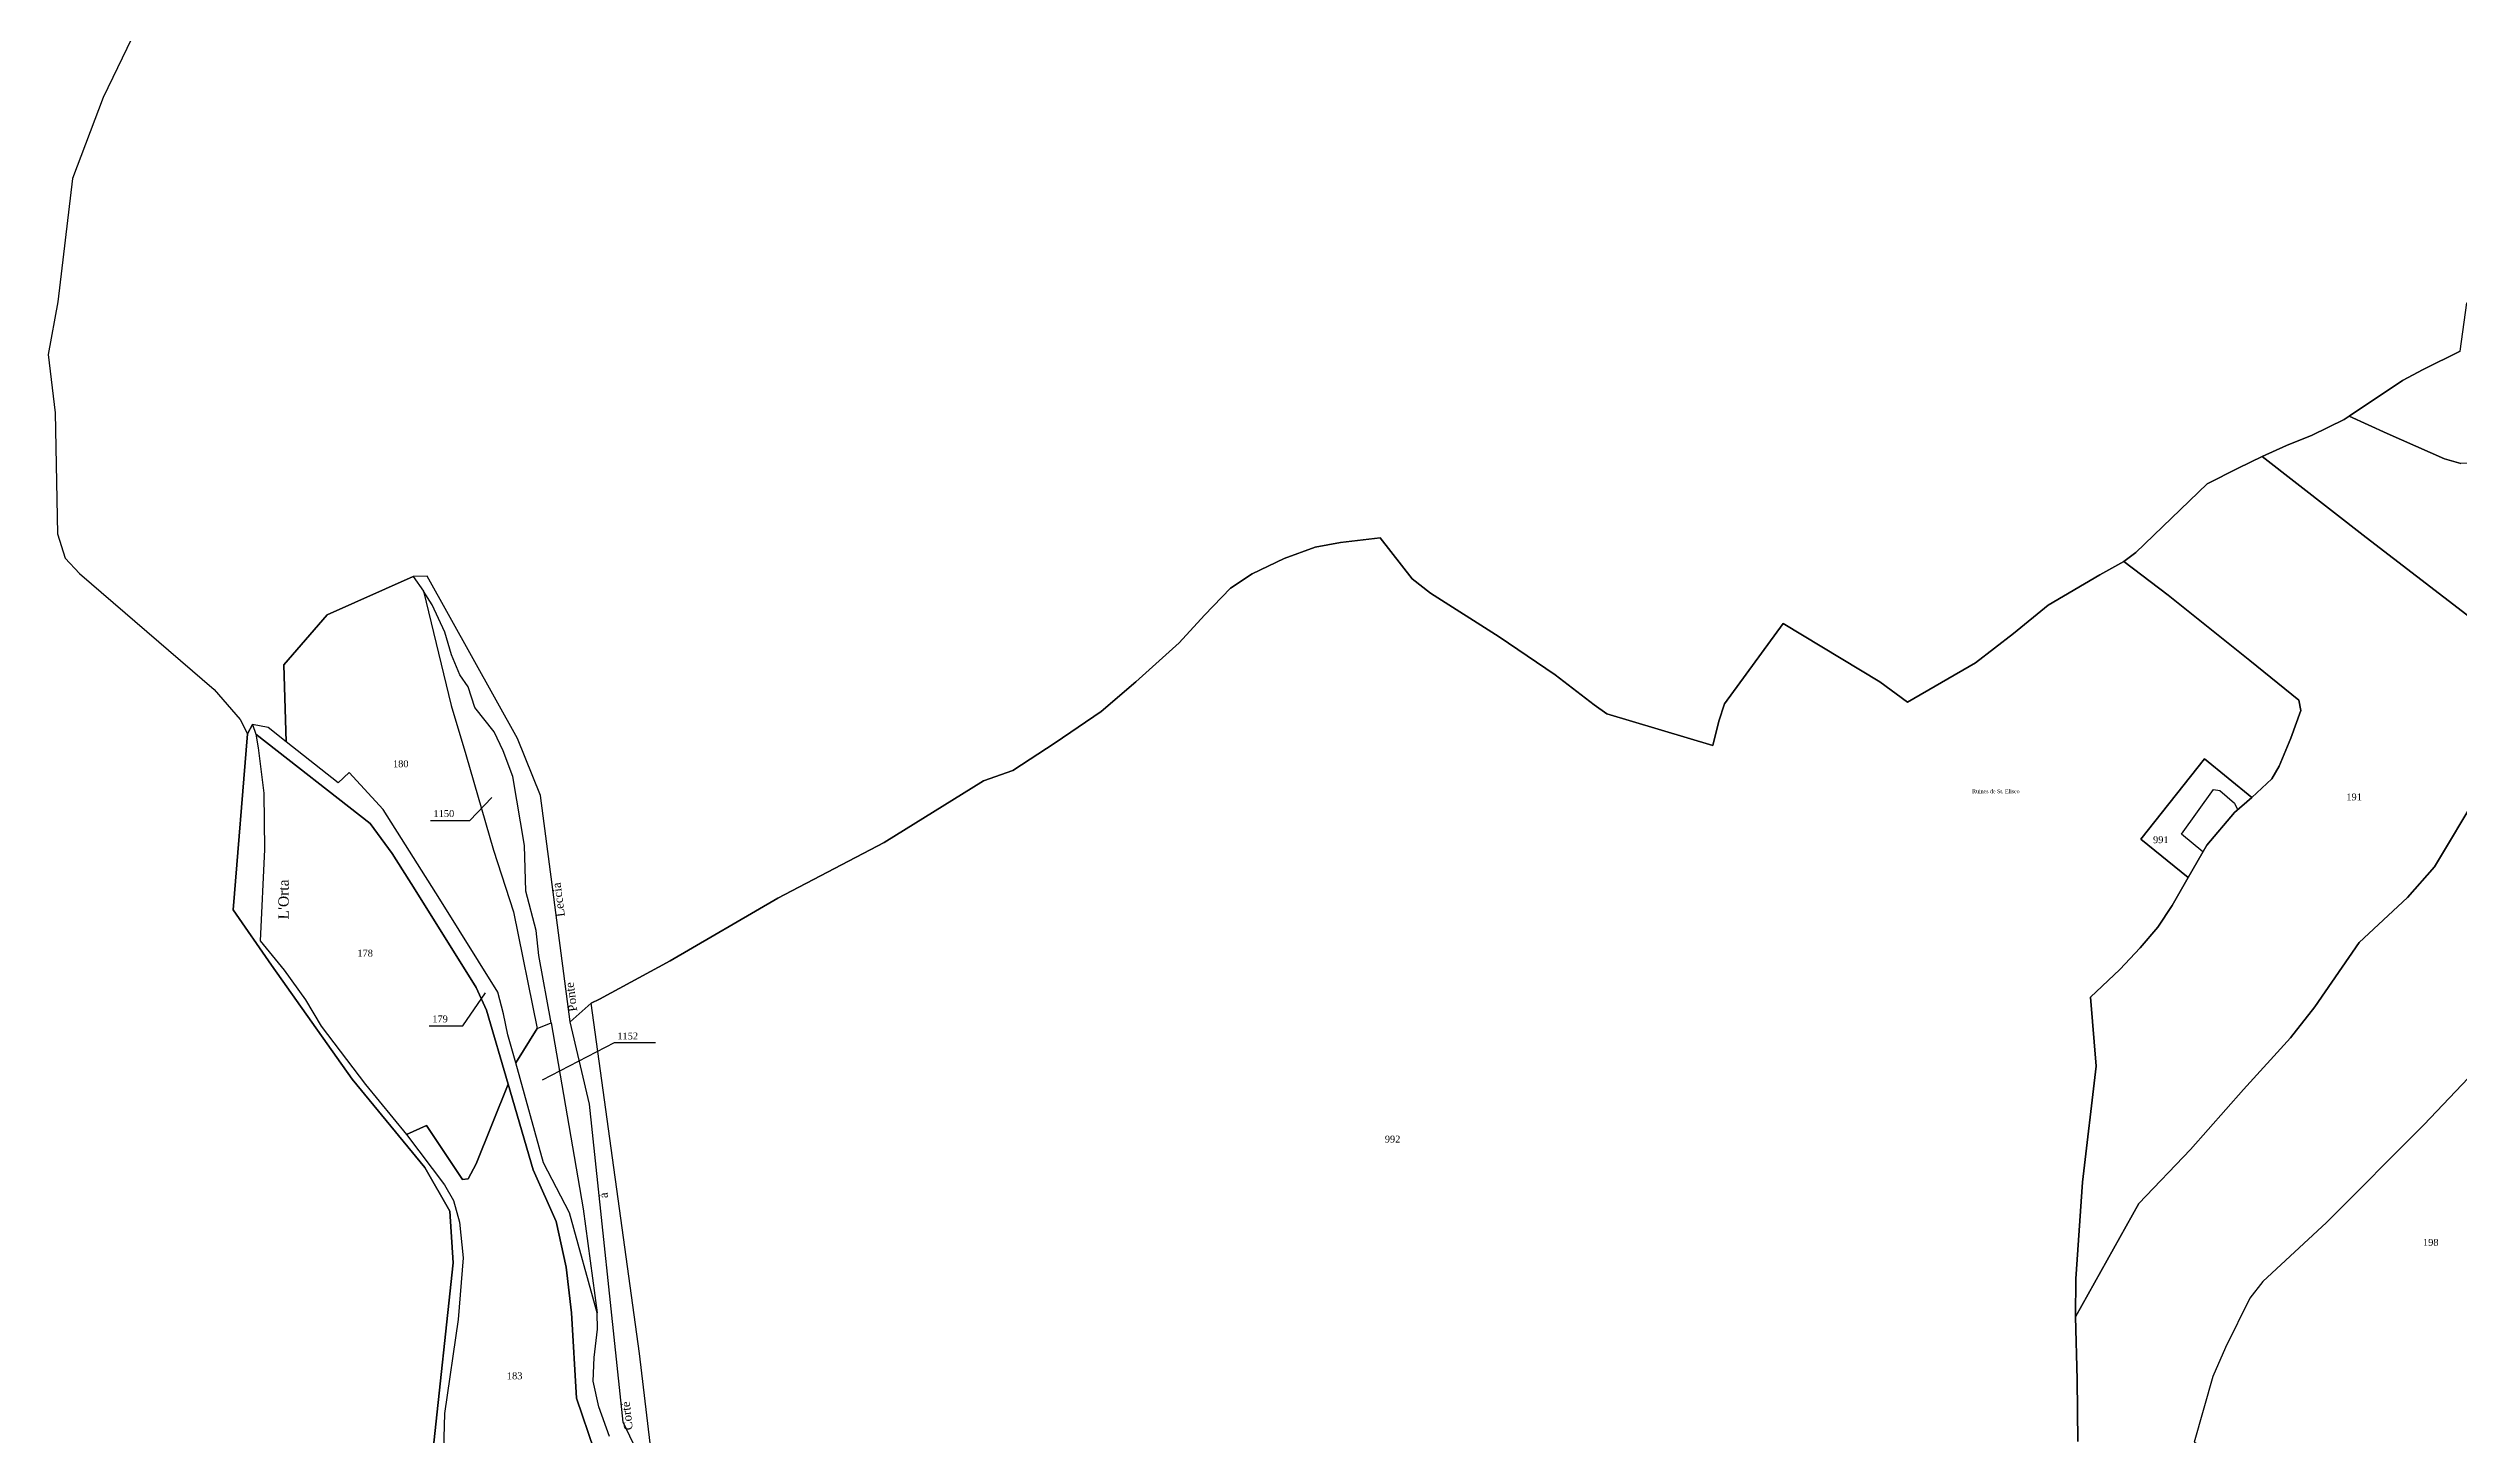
# Model space of a CAD drawing. Extents: x 1206804 to 1210977, y 6152742 to 6157901.
# Drawn here: x 1207280 to 1207982, y 6155364 to 6155768 of the extents above; entities that cross this region are included whole.
import ezdxf

# ---------------------------------------------------------------- set-up
doc = ezdxf.new("R2010")
doc.units = 0
doc.linetypes.add('CONTINU', pattern=[0])
for name, color, linetype in [('1LIEUDIT', 7, 'CONTINU'), ('1PARCELLE', 7, 'CONTINU'), ('1SECTION', 7, 'CONTINU'), ('1SUBDSECT', 7, 'CONTINU'), ('1TRONFLUV', 7, 'CONTINU'), ('1ZONCOMM', 7, 'CONTINU'), ('3ENSIMMO', 7, 'CONTINU'), ('3FISCLINE', 7, 'CONTINUOUS'), ('3FLECHEPAR', 7, 'CONTINU'), ('3PARCELLETEX', 7, 'CONTINU'), ('3TRONFLUVTEX', 7, 'CONTINU'), ('3ZONCOMMTEX', 7, 'CONTINU')]:
    doc.layers.add(name, color=color, linetype=linetype)
doc.styles.get("Standard").update_dxf_attribs({"font": 'Times New Roman'})

msp = doc.modelspace()

# ---------------------------------------------------------------- linework, layer by layer
at = {"layer": '1LIEUDIT'}
for points in [[(1207982.31, 6155679.8), (1207971.58, 6155674.44), (1207965.56, 6155671.19), (1207950.01, 6155660.86), (1207948.53, 6155659.84), (1207939.22, 6155655.32), (1207931.75, 6155652.25), (1207924.7, 6155649.11), (1207917.69, 6155645.67), (1207908.63, 6155641.11), (1207887.88, 6155621.11), (1207884.41, 6155618.51), (1207897.28, 6155608.68), (1207921.11, 6155589.67), (1207935.38, 6155578.11), (1207935.93, 6155575.13), (1207933.05, 6155567.05), (1207929.64, 6155558.92), (1207927.49, 6155555.21), (1207921.69, 6155549.8), (1207916.58, 6155545.44), (1207908.54, 6155535.89), (1207903.11, 6155526.45), (1207898.46, 6155518.33), (1207894.33, 6155511.99), (1207889.16, 6155505.99), (1207883.26, 6155499.72), (1207874.67, 6155491.61), (1207876.32, 6155471.55), (1207872.38, 6155437.72), (1207870.38, 6155409.56), (1207870.32, 6155398.54), (1207870.79, 6155380.29), (1207871, 6155362.24)], [(1207871, 6155362.24), (1207870.79, 6155380.29), (1207870.32, 6155398.54), (1207870.38, 6155409.56), (1207872.38, 6155437.72), (1207876.32, 6155471.55), (1207874.67, 6155491.61), (1207883.26, 6155499.72), (1207889.16, 6155505.99), (1207894.33, 6155511.99), (1207898.46, 6155518.33), (1207903.11, 6155526.45), (1207908.54, 6155535.89), (1207916.58, 6155545.44), (1207921.69, 6155549.8), (1207927.49, 6155555.21), (1207929.64, 6155558.92), (1207933.05, 6155567.05), (1207935.93, 6155575.13), (1207935.38, 6155578.11), (1207921.11, 6155589.67), (1207897.28, 6155608.68), (1207884.41, 6155618.51), (1207877.44, 6155614.61), (1207862.36, 6155605.8), (1207852.25, 6155597.49), (1207841.16, 6155589), (1207821.4, 6155577.51), (1207813.31, 6155583.43), (1207785.16, 6155600.46), (1207768.15, 6155577.03), (1207766.44, 6155572.02), (1207764.73, 6155564.88), (1207733.84, 6155574.16), (1207730.11, 6155576.81), (1207718.76, 6155585.52), (1207702.46, 6155596.6), (1207682.47, 6155609.33), (1207677.2, 6155613.46), (1207667.83, 6155625.43), (1207656.33, 6155624), (1207648.95, 6155622.72), (1207639.91, 6155619.42), (1207630.6, 6155614.89), (1207624.29, 6155610.71), (1207616.71, 6155602.87), (1207609.29, 6155594.83), (1207596.7, 6155583.43), (1207586.64, 6155574.81), (1207573.23, 6155565.68), (1207560.92, 6155557.64), (1207552.36, 6155554.67), (1207523.36, 6155536.67), (1207492.43, 6155520.46), (1207461.07, 6155502.2), (1207440.48, 6155491.08), (1207438.13, 6155489.85), (1207431.95, 6155484.41), (1207423.31, 6155550.37), (1207416.64, 6155566.94), (1207390.36, 6155614.28), (1207386.28, 6155614.16), (1207361.22, 6155602.99), (1207348.6, 6155588.4), (1207349.31, 6155565.96), (1207343.99, 6155570.14), (1207339.43, 6155571), (1207337.96, 6155568.31), (1207333.83, 6155517.1), (1207345.04, 6155500.97), (1207368.49, 6155467.7), (1207389.63, 6155442), (1207396.95, 6155429.27), (1207397.87, 6155414.22), (1207391.97, 6155359.16)]]:
    msp.add_lwpolyline(points, dxfattribs=at)
at = {"layer": '1PARCELLE'}
for points in [[(1207950.01, 6155660.86), (1207965.56, 6155671.19), (1207971.58, 6155674.44), (1207982.31, 6155679.8), (1207984.24, 6155693.88), (1207990.02, 6155695.06), (1207998.54, 6155696.96), (1208007.12, 6155700.31), (1208032.26, 6155694.97), (1208039.88, 6155692.06), (1208061.94, 6155680.76), (1208061.66, 6155671.59), (1208064.72, 6155665.97), (1208081.04, 6155654.46), (1208090.6, 6155647.06), (1208043.6, 6155627.5), (1208000.08, 6155647.11), (1207982.51, 6155647.07), (1207977.76, 6155648.42), (1207961.04, 6155655.81), (1207950.01, 6155660.86)], [(1207361.22, 6155602.99), (1207386.28, 6155614.16), (1207389.3, 6155609.87), (1207397.29, 6155576.61), (1207401.55, 6155562.28), (1207409.65, 6155534.43), (1207415.46, 6155516.48), (1207422.35, 6155482.52), (1207416.16, 6155472.53), (1207413.86, 6155480.7), (1207412.55, 6155486.73), (1207410.89, 6155493.06), (1207394.05, 6155520.2), (1207377.52, 6155546.27), (1207367.66, 6155557.02), (1207364.37, 6155554.08), (1207349.31, 6155565.96), (1207348.6, 6155588.4), (1207361.22, 6155602.99)], [(1207389.3, 6155609.87), (1207397.29, 6155576.61), (1207401.55, 6155562.28), (1207409.65, 6155534.43), (1207415.46, 6155516.48), (1207422.35, 6155482.52), (1207426.43, 6155484.14), (1207422.87, 6155503.74), (1207422.1, 6155511.01), (1207419.06, 6155522.45), (1207418.7, 6155535.84), (1207415.29, 6155555.89), (1207412.47, 6155563.35), (1207409.87, 6155568.94), (1207404.21, 6155575.97), (1207402.28, 6155582.04), (1207399.81, 6155585.52), (1207397.37, 6155591.34), (1207395.49, 6155597.94), (1207391.77, 6155605.91), (1207389.3, 6155609.87)], [(1207413.96, 6155466.3), (1207407.56, 6155487.81), (1207404.59, 6155494.42), (1207386.85, 6155522.87), (1207380.13, 6155533.48), (1207373.77, 6155542.17), (1207340.43, 6155568.21), (1207341.07, 6155564.28), (1207342.73, 6155551), (1207343, 6155534.59), (1207341.74, 6155508.06), (1207348.72, 6155499.53), (1207354.91, 6155490.87), (1207359.45, 6155483.19), (1207372.4, 6155466.23), (1207384.31, 6155451.68), (1207390.15, 6155454.25), (1207400.66, 6155438.55), (1207402.31, 6155438.76), (1207404.64, 6155443.07), (1207413.96, 6155466.3)], [(1207903.11, 6155526.45), (1207889.33, 6155537.61), (1207907.87, 6155561.06), (1207921.69, 6155549.8), (1207916.58, 6155545.44), (1207908.54, 6155535.89), (1207903.11, 6155526.45)], [(1207416.16, 6155472.53), (1207422.35, 6155482.52), (1207426.43, 6155484.14), (1207435.71, 6155429.96), (1207439.84, 6155399.7), (1207431.78, 6155428.85), (1207424.2, 6155443.35), (1207416.16, 6155472.53)]]:
    msp.add_lwpolyline(points, close=True, dxfattribs=at)
for points in [[(1207992.2, 6155596.88), (1207954.98, 6155625.51), (1207924.7, 6155649.11), (1207924.7, 6155649.11), (1207931.75, 6155652.25), (1207939.22, 6155655.32), (1207948.53, 6155659.84), (1207950.01, 6155660.86), (1207961.04, 6155655.81), (1207977.76, 6155648.42), (1207982.51, 6155647.07)], [(1207987.8, 6155551.12), (1207974.84, 6155529.59), (1207967.04, 6155520.69), (1207952.97, 6155507.59), (1207940.05, 6155488.86), (1207932.91, 6155479.83), (1207919.22, 6155464.72), (1207903.77, 6155447.22), (1207888.73, 6155431.57), (1207870.32, 6155398.54), (1207870.38, 6155409.56), (1207872.38, 6155437.72), (1207876.32, 6155471.55), (1207874.67, 6155491.61), (1207883.26, 6155499.72), (1207889.16, 6155505.99), (1207894.33, 6155511.99), (1207898.46, 6155518.33), (1207903.11, 6155526.45), (1207908.54, 6155535.89), (1207916.58, 6155545.44), (1207921.69, 6155549.8), (1207927.49, 6155555.21), (1207929.64, 6155558.92), (1207933.05, 6155567.05), (1207935.93, 6155575.13), (1207935.38, 6155578.11), (1207921.11, 6155589.67), (1207897.28, 6155608.68), (1207884.41, 6155618.51), (1207884.41, 6155618.51), (1207887.88, 6155621.11), (1207908.63, 6155641.11), (1207917.69, 6155645.67), (1207924.7, 6155649.11), (1207954.98, 6155625.51), (1207992.2, 6155596.88)], [(1207455.29, 6155361.7), (1207452.13, 6155387.87), (1207438.13, 6155489.85), (1207438.13, 6155489.85), (1207440.48, 6155491.08), (1207461.07, 6155502.2), (1207492.43, 6155520.46), (1207523.36, 6155536.67), (1207552.36, 6155554.67), (1207560.92, 6155557.64), (1207573.23, 6155565.68), (1207586.64, 6155574.81), (1207596.7, 6155583.43), (1207609.29, 6155594.83), (1207616.71, 6155602.87), (1207624.29, 6155610.71), (1207630.6, 6155614.89), (1207639.91, 6155619.42), (1207648.95, 6155622.72), (1207656.33, 6155624), (1207667.83, 6155625.43), (1207677.2, 6155613.46), (1207682.47, 6155609.33), (1207702.46, 6155596.6), (1207718.76, 6155585.52), (1207730.11, 6155576.81), (1207733.84, 6155574.16), (1207764.73, 6155564.88), (1207766.44, 6155572.02), (1207768.15, 6155577.03), (1207785.16, 6155600.46), (1207813.31, 6155583.43), (1207821.4, 6155577.51), (1207841.16, 6155589), (1207852.25, 6155597.49), (1207862.36, 6155605.8), (1207877.44, 6155614.61), (1207884.41, 6155618.51), (1207897.28, 6155608.68), (1207921.11, 6155589.67), (1207935.38, 6155578.11), (1207935.93, 6155575.13), (1207933.05, 6155567.05), (1207929.64, 6155558.92), (1207927.49, 6155555.21), (1207921.69, 6155549.8), (1207907.87, 6155561.06), (1207889.33, 6155537.61), (1207903.11, 6155526.45), (1207898.46, 6155518.33), (1207894.33, 6155511.99), (1207889.16, 6155505.99), (1207883.26, 6155499.72), (1207874.67, 6155491.61), (1207876.32, 6155471.55), (1207872.38, 6155437.72), (1207870.38, 6155409.56), (1207870.32, 6155398.54), (1207870.79, 6155380.29), (1207871, 6155362.24)], [(1207443.43, 6155363.68), (1207440.33, 6155372.29), (1207438.71, 6155379.82), (1207438.97, 6155386.66), (1207439.9, 6155394.91), (1207439.84, 6155399.7), (1207431.78, 6155428.85), (1207424.2, 6155443.35), (1207416.16, 6155472.53), (1207413.86, 6155480.7), (1207412.55, 6155486.73), (1207410.89, 6155493.06), (1207394.05, 6155520.2), (1207377.52, 6155546.27), (1207367.66, 6155557.02), (1207364.37, 6155554.08), (1207349.31, 6155565.96), (1207349.31, 6155565.96), (1207343.99, 6155570.14), (1207339.43, 6155571), (1207340.43, 6155568.21), (1207373.77, 6155542.17), (1207380.13, 6155533.48), (1207386.85, 6155522.87), (1207404.59, 6155494.42), (1207407.56, 6155487.81), (1207413.96, 6155466.3), (1207421.23, 6155441.3), (1207427.92, 6155426.34), (1207430.8, 6155413), (1207432.31, 6155399.65), (1207433.84, 6155374.85), (1207438.91, 6155359.7)], [(1207871, 6155362.24), (1207870.79, 6155380.29), (1207870.32, 6155398.54), (1207888.73, 6155431.57), (1207903.77, 6155447.22), (1207919.22, 6155464.72), (1207932.91, 6155479.83), (1207940.05, 6155488.86), (1207952.97, 6155507.59), (1207967.04, 6155520.69), (1207974.84, 6155529.59), (1207987.8, 6155551.12)], [(1208006.8, 6155491.3), (1207971.82, 6155454.52), (1207943.39, 6155425.99), (1207924.83, 6155408.78), (1207921.1, 6155403.93), (1207913.98, 6155389.61), (1207910.29, 6155381.2), (1207904.92, 6155362.05)], [(1208006.8, 6155491.3), (1207971.82, 6155454.52), (1207943.39, 6155425.99), (1207924.83, 6155408.78), (1207921.1, 6155403.93), (1207913.98, 6155389.61), (1207910.29, 6155381.2), (1207904.92, 6155362.05), (1207930.35, 6155348.87), (1207944.36, 6155342.4), (1207951, 6155340.48), (1207957.11, 6155339.24), (1207963.16, 6155338.36), (1207968.76, 6155337.65), (1207994.81, 6155333.96)], [(1207438.91, 6155359.7), (1207433.84, 6155374.85), (1207432.31, 6155399.65), (1207430.8, 6155413), (1207427.92, 6155426.34), (1207421.23, 6155441.3), (1207413.96, 6155466.3), (1207404.64, 6155443.07), (1207402.31, 6155438.76), (1207400.66, 6155438.55), (1207390.15, 6155454.25), (1207384.31, 6155451.68), (1207395.37, 6155437.01), (1207398.02, 6155432.44), (1207399.74, 6155426.1), (1207400.79, 6155415.68), (1207399.37, 6155397.76), (1207395.4, 6155370.37), (1207394.95, 6155356.19)]]:
    msp.add_lwpolyline(points, dxfattribs=at)
at = {"layer": '1SECTION'}
msp.add_lwpolyline([(1207305.64, 6155773.76), (1207295.96, 6155753.66), (1207287.09, 6155730.06), (1207282.82, 6155694.13), (1207279.98, 6155678.75), (1207282.04, 6155661.76), (1207282.72, 6155626.58), (1207284.96, 6155619.45), (1207289.06, 6155615), (1207328.3, 6155581.22), (1207335.85, 6155572.51), (1207337.96, 6155568.31), (1207333.83, 6155517.1), (1207345.04, 6155500.97), (1207368.49, 6155467.7), (1207389.63, 6155442), (1207396.95, 6155429.27), (1207397.87, 6155414.22), (1207391.97, 6155359.16)], dxfattribs=at)
at = {"layer": '1SUBDSECT'}
msp.add_lwpolyline([(1207982.31, 6155679.8), (1207971.58, 6155674.44), (1207965.56, 6155671.19), (1207950.01, 6155660.86), (1207948.53, 6155659.84), (1207939.22, 6155655.32), (1207931.75, 6155652.25), (1207924.7, 6155649.11), (1207917.69, 6155645.67), (1207908.63, 6155641.11), (1207887.88, 6155621.11), (1207884.41, 6155618.51), (1207877.44, 6155614.61), (1207862.36, 6155605.8), (1207852.25, 6155597.49), (1207841.16, 6155589), (1207821.4, 6155577.51), (1207813.31, 6155583.43), (1207785.16, 6155600.46), (1207768.15, 6155577.03), (1207766.44, 6155572.02), (1207764.73, 6155564.88), (1207733.84, 6155574.16), (1207730.11, 6155576.81), (1207718.76, 6155585.52), (1207702.46, 6155596.6), (1207682.47, 6155609.33), (1207677.2, 6155613.46), (1207667.83, 6155625.43), (1207656.33, 6155624), (1207648.95, 6155622.72), (1207639.91, 6155619.42), (1207630.6, 6155614.89), (1207624.29, 6155610.71), (1207616.71, 6155602.87), (1207609.29, 6155594.83), (1207596.7, 6155583.43), (1207586.64, 6155574.81), (1207573.23, 6155565.68), (1207560.92, 6155557.64), (1207552.36, 6155554.67), (1207523.36, 6155536.67), (1207492.43, 6155520.46), (1207461.07, 6155502.2), (1207440.48, 6155491.08), (1207438.13, 6155489.85), (1207431.95, 6155484.41), (1207423.31, 6155550.37), (1207416.64, 6155566.94), (1207390.36, 6155614.28), (1207386.28, 6155614.16), (1207361.22, 6155602.99), (1207348.6, 6155588.4), (1207349.31, 6155565.96), (1207343.99, 6155570.14), (1207339.43, 6155571), (1207337.96, 6155568.31), (1207333.83, 6155517.1), (1207345.04, 6155500.97), (1207368.49, 6155467.7), (1207389.63, 6155442), (1207396.95, 6155429.27), (1207397.87, 6155414.22), (1207391.97, 6155359.16)], dxfattribs=at)
at = {"layer": '1TRONFLUV'}
msp.add_lwpolyline([(1207391.97, 6155359.16), (1207397.87, 6155414.22), (1207396.95, 6155429.27), (1207389.63, 6155442), (1207368.49, 6155467.7), (1207345.04, 6155500.97), (1207333.83, 6155517.1), (1207337.96, 6155568.31), (1207339.43, 6155571), (1207339.43, 6155571), (1207340.43, 6155568.21), (1207341.07, 6155564.28), (1207342.73, 6155551), (1207343, 6155534.59), (1207341.74, 6155508.06), (1207348.72, 6155499.53), (1207354.91, 6155490.87), (1207359.45, 6155483.19), (1207372.4, 6155466.23), (1207384.31, 6155451.68), (1207395.37, 6155437.01), (1207398.02, 6155432.44), (1207399.74, 6155426.1), (1207400.79, 6155415.68), (1207399.37, 6155397.76), (1207395.4, 6155370.37), (1207394.95, 6155356.19)], dxfattribs=at)
at = {"layer": '1ZONCOMM'}
msp.add_lwpolyline([(1207540.87, 6155042.67), (1207558.38, 6155083.64), (1207553.84, 6155108.98), (1207525.82, 6155124.01), (1207506.55, 6155150.43), (1207462.72, 6155249.97), (1207452.97, 6155262.88), (1207463, 6155285.86), (1207483.83, 6155313.42), (1207484.08, 6155330.08), (1207475.39, 6155340.79), (1207455.23, 6155351.35), (1207447.44, 6155367.87), (1207437.57, 6155460.42), (1207431.95, 6155484.41), (1207423.31, 6155550.37)], dxfattribs=at)
at = {"layer": '3FISCLINE'}
msp.add_lwpolyline([(1207907.43, 6155533.98), (1207901.19, 6155539.11), (1207910.46, 6155552.14), (1207912.37, 6155551.78), (1207916.66, 6155548.12), (1207917.53, 6155546.24)], dxfattribs=at)
at = {"layer": '3FLECHEPAR'}
for points in [[(1207391.25, 6155543.1), (1207402.74, 6155543.08), (1207409.16, 6155549.74)], [(1207390.9, 6155483.3), (1207400.69, 6155483.28), (1207407.32, 6155492.85)], [(1207456.84, 6155478.29), (1207444.77, 6155478.32), (1207423.8, 6155467.45)]]:
    msp.add_lwpolyline(points, dxfattribs=at)

# ---------------------------------------------------------------- texts
at = {"layer": '3ENSIMMO'}
msp.add_text('Ruines de St. Eliseo', height=1.125, dxfattribs=at).set_placement((1207840.22, 6155551.03))
at = {"layer": '3PARCELLETEX'}
for s, p in [('180', (1207380.37, 6155558.6)), ('191', (1207949.18, 6155548.94)), ('1150', (1207392.17, 6155544.1)), ('991', (1207892.9, 6155536.48)), ('178', (1207369.99, 6155503.45)), ('179', (1207391.82, 6155484.3)), ('1152', (1207445.7, 6155479.32)), ('992', (1207669.19, 6155449.29)), ('198', (1207971.51, 6155419.22)), ('183', (1207413.54, 6155380.35))]:
    msp.add_text(s, height=2, dxfattribs=at).set_placement(p)
at = {"layer": '3TRONFLUVTEX'}
msp.add_text("L'Orta", height=3, rotation=89.6, dxfattribs=at).set_placement((1207349.95, 6155514.27))
at = {"layer": '3ZONCOMMTEX'}
for s, rotation, p in [('Leccia', 97.4, (1207430.45, 6155515.18)), ('Ponte', 97.4, (1207434.06, 6155487.58)), ('à ', 96.1, (1207442.99, 6155433.19)), ('Corté', 96.1, (1207450.2, 6155365.66))]:
    msp.add_text(s, height=2.5, rotation=rotation, dxfattribs=at).set_placement(p)

doc.saveas('drawing.dxf')
